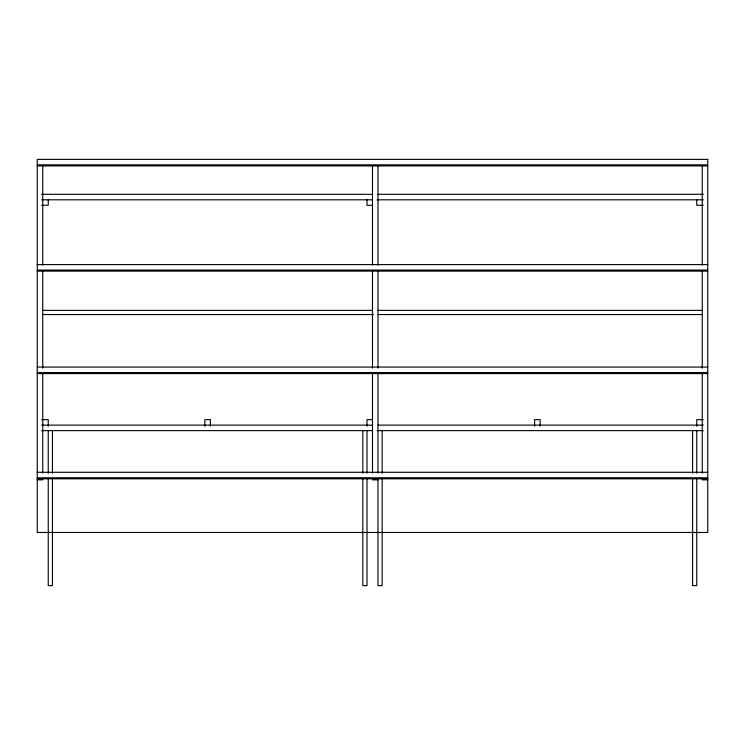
<?xml version="1.0" encoding="UTF-8"?>
<svg xmlns="http://www.w3.org/2000/svg" width="745" height="745" viewBox="0 0 745 745"><rect width="100%" height="100%" fill="white"/><g stroke="black" fill="none" stroke-linecap="round" stroke-linejoin="round"><path stroke-width="1.12" d="M37.25 164.859L707.75 164.859M37.25 165.902L707.75 165.902M41.645 194.305L372.5 194.305M377.994 194.305L703.355 194.305M41.645 199.8L372.5 199.8M377.156 199.8L703.355 199.8M41.645 205.294L48.239 205.294L48.239 199.8M372.5 205.294L367.006 205.294L367.006 199.8M703.355 205.294L696.761 205.294L696.761 199.613M37.25 264.596L707.75 264.596M37.25 270.072L707.75 270.072M37.25 271.115L707.75 271.115M42.744 310.376L372.5 310.376M377.994 310.376L702.256 310.376M42.744 314.548L373.338 314.548M377.994 314.548L702.256 314.548M37.25 367.071L707.75 367.071M37.25 372.547L707.75 372.547M37.25 373.59L707.75 373.59M41.645 419.631L48.239 419.631L48.239 426.233M372.5 419.631L367.006 419.631L367.006 426.233M703.355 419.631L696.761 419.631L696.761 426.233M41.645 425.125L372.5 425.125M377.994 425.125L703.355 425.125M41.645 430.629L372.5 430.629M377.156 430.629L703.355 430.629M37.25 472.283L707.75 472.283M37.25 477.759L707.75 477.759M37.25 478.802L707.75 478.802M37.25 479.845L42.744 479.845L42.744 478.802M377.994 479.845L372.5 479.845L372.5 478.802M707.75 479.845L702.256 479.845L702.256 478.802M702.256 165.902L702.256 265.108M702.256 270.91L702.256 368.114M702.256 372.751L702.256 473.001M696.761 430.629L696.761 473.205M696.761 479.026L696.761 585.607L692.58 585.607L692.58 479.026M692.58 430.629L692.58 473.205M540.125 426.233L540.125 419.631L534.631 419.631L534.631 426.233M382.176 430.629L382.176 473.205M382.176 479.026L382.176 585.607L377.994 585.607L377.994 478.802M377.994 165.902L377.994 265.108M377.994 270.91L377.994 368.114M377.994 372.751L377.994 473.001M372.5 165.902L372.5 265.108M372.5 270.91L372.5 368.114M372.5 372.751L372.5 473.001M367.006 430.629L367.006 473.205M367.006 479.026L367.006 585.607L362.824 585.607L362.824 479.026M362.824 430.629L362.824 473.205M210.369 426.233L210.369 419.631L204.875 419.631L204.875 426.233M52.42 430.629L52.42 473.205M52.42 479.026L52.42 585.607L48.239 585.607L48.239 479.026M48.239 430.629L48.239 473.205M42.744 165.902L42.744 265.108M42.744 270.91L42.744 368.114M42.744 372.751L42.744 473.001M707.75 159.393L37.25 159.393L37.25 532.47L707.75 532.47L707.75 159.393"/></g></svg>
